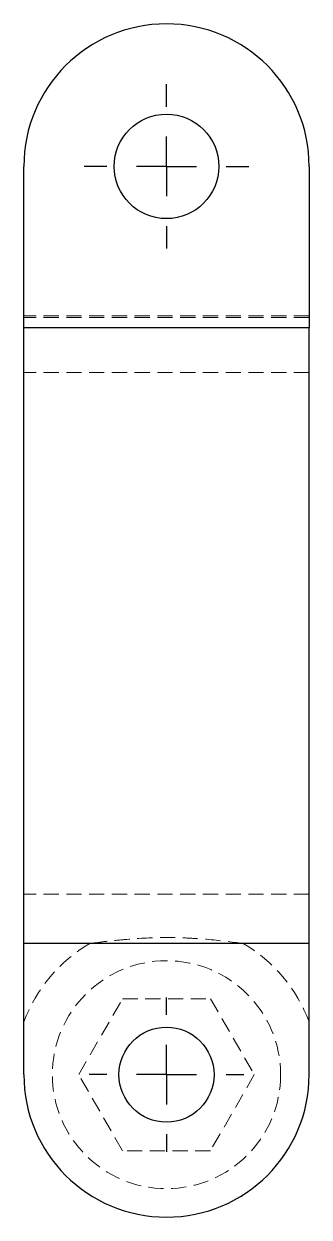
# Model space of a CAD drawing. Header units: millimetres. Extents: x 56 to 235, y 7 to 170.
# Drawn here: x 211.1 to 234.9, y 7 to 107 of the extents above.
import ezdxf

# ---------------------------------------------------------------- set-up
doc = ezdxf.new("R2010")
doc.units = ezdxf.units.MM
doc.linetypes.add('HIDDEN', pattern=[1.905, 1.27, -0.635])
doc.layers.add('10', color=7, linetype='Continuous')

# ---------------------------------------------------------------- blocks, each defined once
blk = doc.blocks.new('SW_CENTERMARKSYMBOL_0')
at = {"layer": '10', "color": 0}
for p, q in [((0, 5), (0, 6.88)), ((0, 0), (0, 2.5)), ((-5, 0), (-6.88, 0)), ((0, 0), (-2.5, 0)), ((0, 0), (0, -2.5)), ((0, 0), (2.5, 0)), ((5, 0), (6.88, 0)), ((0, -5), (0, -6.88))]:
    blk.add_line(p, q, dxfattribs=at)
blk = doc.blocks.new('SW_CENTERMARKSYMBOL_1')
at = {"layer": '10', "color": 0}
for p, q in [((0, 5), (0, 6.48)), ((0, 0), (0, 2.5)), ((-5, 0), (-6.48, 0)), ((0, 0), (-2.5, 0)), ((0, 0), (0, -2.5)), ((0, 0), (2.5, 0)), ((5, 0), (6.48, 0)), ((0, -5), (0, -6.48))]:
    blk.add_line(p, q, dxfattribs=at)

msp = doc.modelspace()

# ---------------------------------------------------------------- linework, layer by layer
at = {"color": 7, "linetype": 'Continuous', "lineweight": 25}
for p, q in [((211.06, 81.54), (211.06, 95.06)), ((234.94, 95.06), (234.94, 81.54)), ((211.06, 29.93), (211.06, 81.54)), ((234.94, 81.54), (211.06, 81.54)), ((234.94, 29.93), (234.94, 81.54)), ((234.94, 29.93), (211.06, 29.93)), ((211.06, 18.94), (211.06, 29.93)), ((234.94, 18.94), (234.94, 29.93))]:
    msp.add_line(p, q, dxfattribs=at)
at = {"color": 7, "linetype": 'HIDDEN', "lineweight": 18}
for p, q in [((234.94, 82.54), (211.06, 82.54)), ((234.94, 82.4), (211.06, 82.4)), ((234.94, 77.77), (211.06, 77.77)), ((234.94, 34.06), (211.06, 34.06)), ((215.65, 18.94), (219.32, 25.3)), ((219.32, 25.3), (226.68, 25.3)), ((226.68, 25.3), (230.35, 18.94)), ((219.32, 12.57), (215.65, 18.94)), ((230.35, 18.94), (226.68, 12.57)), ((226.68, 12.57), (219.32, 12.57))]:
    msp.add_line(p, q, dxfattribs=at)
at = {"color": 7, "linetype": 'Continuous', "lineweight": 25}
for centre, radius in [((223, 95.06), 4.38), ((223, 18.94), 3.98)]:
    msp.add_circle(centre, radius, dxfattribs=at)
at = {"color": 7, "linetype": 'HIDDEN', "lineweight": 18}
msp.add_circle((223, 18.94), 9.55, dxfattribs=at)
at = {"color": 7, "linetype": 'Continuous', "lineweight": 25}
for centre, start, end in [((223, 95.06), 0, 180), ((223, 18.94), 180, 0)]:
    msp.add_arc(centre, 11.94, start, end, dxfattribs=at)
at = {"color": 7, "linetype": 'HIDDEN', "lineweight": 18}
for start, end in [(120.3043, 159.6359), (20.3641, 59.6957)]:
    msp.add_arc((223, 18.94), 12.73, start, end, dxfattribs=at)
msp.add_open_spline([(229.42, 29.93), (228.45, 30.06), (227.43, 30.19), (225.81, 30.33), (225.25, 30.36), (224.13, 30.42), (223.57, 30.43), (221.86, 30.43), (220.75, 30.37), (219.13, 30.23), (218.59, 30.18), (217.56, 30.06), (217.06, 29.99), (216.58, 29.93)], degree=3, knots=[0, 0, 0, 0, 0.25, 0.25, 0.375, 0.375, 0.5, 0.5, 0.75, 0.75, 0.875, 0.875, 1, 1, 1, 1], dxfattribs=at)

# ---------------------------------------------------------------- block references
at = {"layer": '10'}
for name, p in [('SW_CENTERMARKSYMBOL_0', (223, 95.06)), ('SW_CENTERMARKSYMBOL_1', (223, 18.94))]:
    msp.add_blockref(name, p, dxfattribs=at)

doc.saveas('drawing.dxf')
